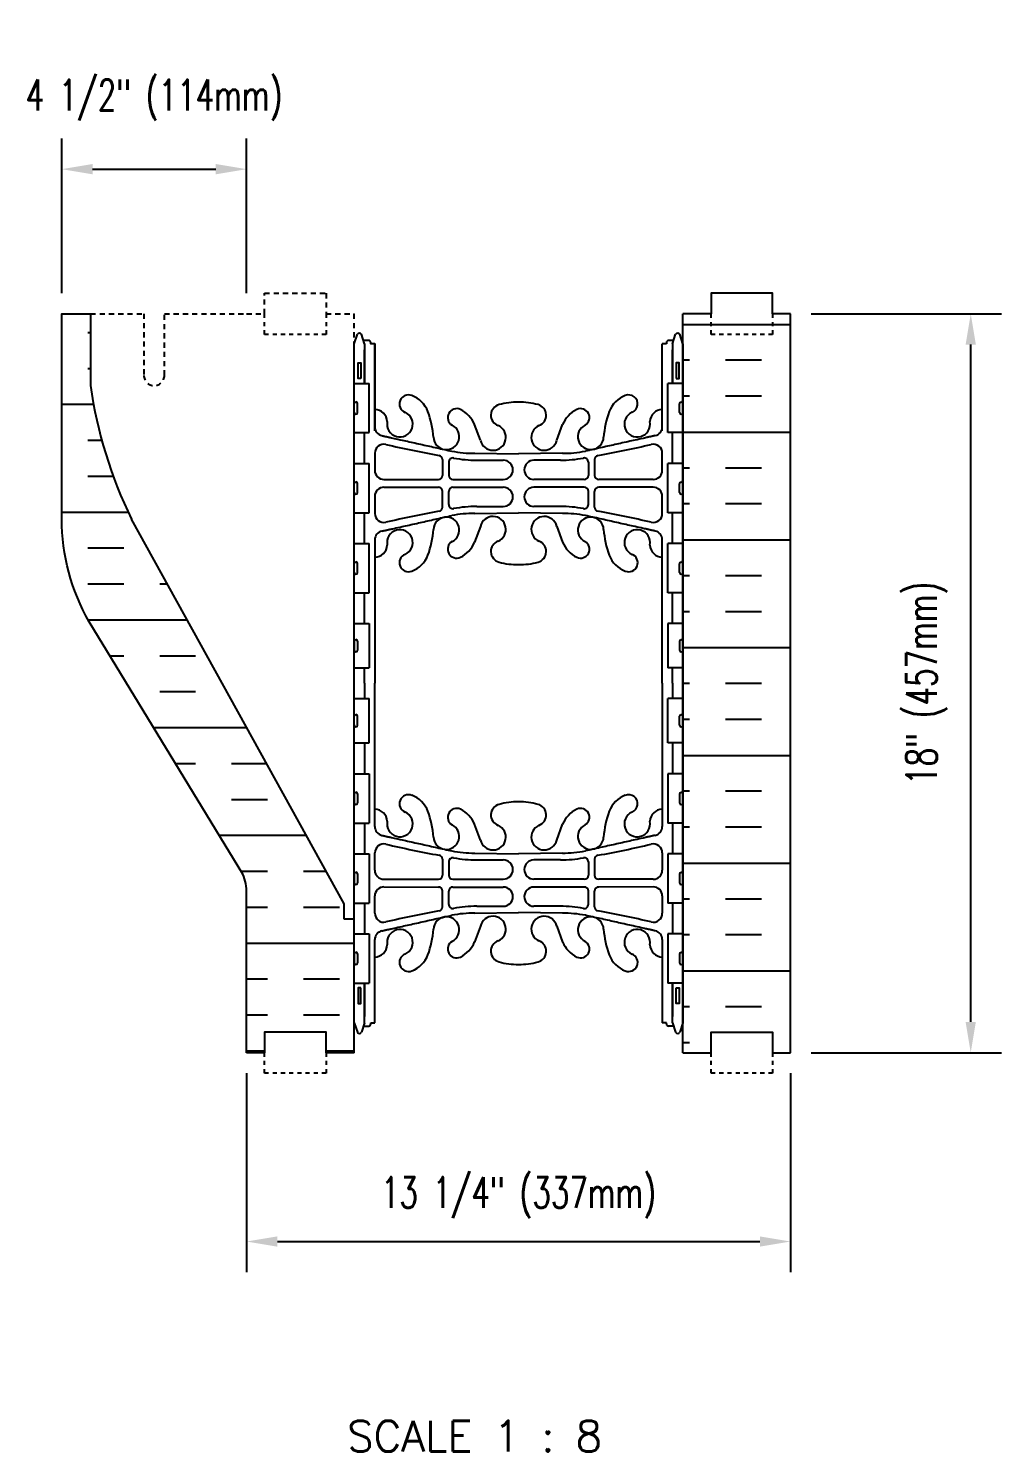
# Model space of a CAD drawing. Header units: inches. Extents: x 201 to 320, y 92 to 194.
# Drawn here: x 200.52 to 224.21, y 122.7 to 157.37 of the extents above; entities that cross this region are included whole.
import ezdxf

# ---------------------------------------------------------------- set-up
doc = ezdxf.new("R2010")
doc.units = ezdxf.units.IN
doc.header["$MEASUREMENT"] = 0
doc.linetypes.add('DASHED2', pattern=[0.375, 0.25, -0.125])
doc.linetypes.add('HIDDEN2', pattern=[0.1875, 0.125, -0.0625])
for name, color, linetype in [('HATCH', 12, 'Continuous'), ('Hidden2', 12, 'HIDDEN2'), ('line25', 2, 'Continuous'), ('LINE50', 5, 'Continuous'), ('LINE9', 9, 'Continuous'), ('TEXT', 4, 'Continuous'), ('Web_Edge', 9, 'Continuous')]:
    doc.layers.add(name, color=color, linetype=linetype)
doc.styles.add('DIM', font='romans.shx', dxfattribs={"width": 0.7})
doc.styles.add('ROMANS', font='romans.shx', dxfattribs={"height": 0.75})
doc.dimstyles.new('ext_8', dxfattribs={"dimscale": 8, "dimtxt": 0.09375, "dimasz": 0.09375, "dimexe": 0.09375, "dimexo": 0.0625, "dimgap": 0.0625, "dimtad": 1, "dimdec": 1, "dimzin": 3, "dimdsep": 46, "dimlunit": 4, "dimtxsty": 'DIM', "dimcen": 0.09, "dimdle": 0.09375, "dimclrt": 4, "dimadec": 0, "dimazin": 0, "dimtfac": 1, "dimtdec": 1, "dimtmove": 2, "dimatfit": 3, "dimfxl": 0, "dimfrac": 2, "dimtolj": 1, "dimtzin": 0, "dimarcsym": 0})

# ---------------------------------------------------------------- blocks, each defined once
blk = doc.blocks.new('*D21')
at = {"layer": 'Defpoints', "color": 0}
for p in [(205.828, 153.939), (201.328, 150.415), (205.828, 150.415)]:
    blk.add_point(p, dxfattribs=at)
at = {"layer": 'TEXT', "color": 0, "lineweight": -2}
for p, q in [((201.328, 150.915), (201.328, 154.689)), ((205.828, 150.915), (205.828, 154.689)), ((202.078, 153.939), (205.078, 153.939))]:
    blk.add_line(p, q, dxfattribs=at)
at = {"layer": 'TEXT', "color": 0}
for points in [[(202.078, 154.064), (202.078, 153.814), (201.328, 153.939)], [(205.078, 154.064), (205.078, 153.814), (205.828, 153.939)]]:
    blk.add_solid(points, dxfattribs=at)
at = {"layer": 'TEXT', "color": 4, "insert": (203.578, 155.622), "char_height": 0.75, "attachment_point": 5, "style": 'DIM'}
blk.add_mtext('\\A1;4 1/2" (114mm)', dxfattribs=at)
blk = doc.blocks.new('*D22')
at = {"layer": 'Defpoints', "color": 0}
for p in [(219.078, 150.415), (223.464, 150.415), (219.078, 132.415)]:
    blk.add_point(p, dxfattribs=at)
at = {"layer": 'TEXT', "color": 0, "lineweight": -2}
for p, q in [((219.578, 150.415), (224.214, 150.415)), ((223.464, 133.165), (223.464, 149.665)), ((219.578, 132.415), (224.214, 132.415))]:
    blk.add_line(p, q, dxfattribs=at)
at = {"layer": 'TEXT', "color": 0}
for points in [[(223.339, 149.665), (223.589, 149.665), (223.464, 150.415)], [(223.339, 133.165), (223.589, 133.165), (223.464, 132.415)]]:
    blk.add_solid(points, dxfattribs=at)
at = {"layer": 'TEXT', "color": 4, "insert": (222.392, 141.415), "char_height": 0.75, "attachment_point": 5, "rotation": 90, "style": 'DIM'}
blk.add_mtext('\\A1;18" (457mm)', dxfattribs=at)
blk = doc.blocks.new('*D23')
at = {"layer": 'Defpoints', "color": 0}
for p in [(205.828, 132.415), (219.078, 132.415), (219.078, 127.814)]:
    blk.add_point(p, dxfattribs=at)
at = {"layer": 'TEXT', "color": 0, "lineweight": -2}
for p, q in [((205.828, 131.915), (205.828, 127.064)), ((219.078, 131.915), (219.078, 127.064)), ((206.578, 127.814), (218.328, 127.814))]:
    blk.add_line(p, q, dxfattribs=at)
at = {"layer": 'TEXT', "color": 0}
for points in [[(206.578, 127.939), (206.578, 127.689), (205.828, 127.814)], [(218.328, 127.939), (218.328, 127.689), (219.078, 127.814)]]:
    blk.add_solid(points, dxfattribs=at)
at = {"layer": 'TEXT', "color": 4, "insert": (212.453, 128.885), "char_height": 0.75, "attachment_point": 5, "style": 'DIM'}
blk.add_mtext('\\A1;13 1/4" (337mm)', dxfattribs=at)

msp = doc.modelspace()

# ---------------------------------------------------------------- hatches: boundary and pattern name
at = {"layer": 'HATCH'}
h = msp.add_hatch(dxfattribs=at)
h.set_pattern_fill('INSUL', color=256, scale=7, style=0)
h.set_pattern_definition([(180, (3142.6142, -264.594), (0, 2.625), []), (180, (3142.6142, -263.719), (0, 2.625), [0.875, -0.875]), (180, (3142.6142, -262.844), (0, 2.625), [0.875, -0.875])])
h.paths.add_polyline_path([(219.078, 132.415), (218.64, 132.415), (218.64, 132.915), (217.14, 132.915), (217.14, 132.415), (216.453, 132.415), (216.453, 150.415), (217.14, 150.415), (217.14, 150.915), (218.64, 150.915), (218.64, 150.415), (219.078, 150.415)])
h = msp.add_hatch(dxfattribs=at)
h.set_pattern_fill('INSUL', color=256, scale=7, style=0)
h.set_pattern_definition([(0, (-2794.038, -290.1668), (0, 2.625), []), (0, (-2794.038, -289.2918), (0, 2.625), [0.875, -0.875]), (0, (-2794.038, -288.4168), (0, 2.625), [0.875, -0.875])])
h.paths.add_polyline_path([(203.028, 145.415, -0.079579), (202.028, 148.665), (202.028, 150.415), (201.328, 150.415), (201.328, 145.415, 0.131652), (201.998, 142.915), (205.736, 136.765, -0.10438), (205.828, 136.29), (205.828, 132.415), (206.265, 132.415), (206.265, 132.915), (207.765, 132.915), (207.765, 132.415), (208.453, 132.415), (208.453, 135.665), (208.203, 135.665), (208.203, 136.04)])

# ---------------------------------------------------------------- linework, layer by layer
at = {"layer": 'Hidden2'}
for p, q in [((202.028, 150.415), (203.328, 150.415)), ((203.328, 150.415), (203.328, 148.915)), ((203.828, 148.915), (203.828, 150.415)), ((203.828, 150.415), (205.828, 150.415)), ((208.453, 135.665), (208.453, 150.415))]:
    msp.add_line(p, q, dxfattribs=at)
msp.add_lwpolyline([(205.828, 150.415), (206.265, 150.415), (206.265, 150.915), (207.765, 150.915), (207.765, 150.415), (208.453, 150.415)], dxfattribs=at)
msp.add_arc((203.578, 148.915), 0.25, 180, 0, dxfattribs=at)
at = {"layer": 'line25'}
for p, q in [((202.028, 150.415), (202.028, 148.665)), ((216.453, 132.415), (216.453, 150.415)), ((208.453, 148.72), (208.818, 148.72)), ((208.818, 147.52), (208.818, 148.72)), ((216.453, 148.72), (216.088, 148.72)), ((216.088, 147.52), (216.088, 148.72)), ((208.453, 147.52), (208.818, 147.52)), ((216.453, 147.52), (216.088, 147.52)), ((208.453, 146.77), (208.818, 146.77)), ((208.818, 145.57), (208.818, 146.77)), ((216.453, 146.77), (216.088, 146.77)), ((216.088, 145.57), (216.088, 146.77)), ((208.203, 136.04), (203.028, 145.415)), ((208.453, 145.57), (208.818, 145.57)), ((216.453, 145.57), (216.088, 145.57)), ((208.453, 144.82), (208.818, 144.82)), ((208.818, 143.62), (208.818, 144.82)), ((216.453, 144.82), (216.088, 144.82)), ((216.088, 143.62), (216.088, 144.82)), ((208.453, 143.62), (208.818, 143.62)), ((216.453, 143.62), (216.088, 143.62)), ((208.453, 142.87), (208.818, 142.87)), ((208.818, 142.87), (208.818, 141.79)), ((216.453, 142.87), (216.088, 142.87)), ((216.088, 142.87), (216.088, 141.79)), ((208.453, 141.79), (208.818, 141.79)), ((216.453, 141.79), (216.088, 141.79)), ((208.453, 141.04), (208.818, 141.04)), ((208.818, 139.96), (208.818, 141.04)), ((216.453, 141.04), (216.088, 141.04)), ((216.088, 139.96), (216.088, 141.04)), ((208.453, 139.96), (208.818, 139.96)), ((216.453, 139.96), (216.088, 139.96)), ((208.453, 139.21), (208.818, 139.21)), ((208.818, 139.21), (208.818, 138.01)), ((216.453, 139.21), (216.088, 139.21)), ((216.088, 139.21), (216.088, 138.01)), ((208.453, 138.01), (208.818, 138.01)), ((216.453, 138.01), (216.088, 138.01)), ((208.453, 137.26), (208.818, 137.26)), ((208.818, 137.26), (208.818, 136.06)), ((216.453, 137.26), (216.088, 137.26)), ((216.088, 137.26), (216.088, 136.06)), ((208.203, 135.665), (208.203, 136.04)), ((208.453, 136.06), (208.818, 136.06)), ((216.453, 136.06), (216.088, 136.06)), ((208.453, 135.665), (208.203, 135.665)), ((208.453, 132.415), (208.453, 135.665)), ((208.453, 135.31), (208.818, 135.31)), ((208.818, 135.31), (208.818, 134.11)), ((216.453, 135.31), (216.088, 135.31)), ((216.088, 135.31), (216.088, 134.11)), ((208.453, 134.11), (208.818, 134.11)), ((216.453, 134.11), (216.088, 134.11))]:
    msp.add_line(p, q, dxfattribs=at)
msp.add_arc((212.673, 150.162), 10.75, 188.0028, 206.2026, dxfattribs=at)
at = {"layer": 'LINE50'}
msp.add_line((219.078, 132.415), (219.078, 150.415), dxfattribs=at)
for points in [[(219.078, 150.415), (218.64, 150.415), (218.64, 150.915), (217.14, 150.915), (217.14, 150.415), (216.453, 150.415)], [(208.453, 132.415), (207.765, 132.415), (207.765, 132.915), (206.265, 132.915), (206.265, 132.415), (205.828, 132.415)], [(216.453, 132.415), (217.14, 132.415), (217.14, 132.915), (218.64, 132.915), (218.64, 132.415), (219.078, 132.415)]]:
    msp.add_lwpolyline(points, dxfattribs=at)
msp.add_lwpolyline([(205.828, 132.415), (205.828, 136.29, 0.10438), (205.736, 136.765), (201.998, 142.915, -0.131652), (201.328, 145.415), (201.328, 150.415), (202.028, 150.415)], format="xyb", dxfattribs=at)
at = {"layer": 'LINE9'}
for p, q in [((208.453, 133.144), (208.453, 149.687)), ((216.453, 149.687), (216.453, 133.144)), ((208.453, 148.01), (208.453, 148.23)), ((208.453, 148.175), (208.453, 148.175)), ((208.453, 148.065), (208.453, 148.065)), ((208.493, 148.27), (208.493, 148.27)), ((208.533, 148.01), (208.533, 148.23)), ((216.373, 148.01), (216.373, 148.23)), ((216.413, 148.27), (216.413, 148.27)), ((216.453, 148.01), (216.453, 148.23)), ((216.453, 148.175), (216.453, 148.175)), ((216.453, 148.065), (216.453, 148.065)), ((208.493, 147.97), (208.493, 147.97)), ((216.413, 147.97), (216.413, 147.97)), ((208.493, 146.32), (208.493, 146.32)), ((216.413, 146.32), (216.413, 146.32)), ((208.453, 146.06), (208.453, 146.28)), ((208.453, 146.225), (208.453, 146.225)), ((208.453, 146.115), (208.453, 146.115)), ((208.493, 146.02), (208.493, 146.02)), ((208.533, 146.06), (208.533, 146.28)), ((216.373, 146.06), (216.373, 146.28)), ((216.413, 146.02), (216.413, 146.02)), ((216.453, 146.06), (216.453, 146.28)), ((216.453, 146.225), (216.453, 146.225)), ((216.453, 146.115), (216.453, 146.115)), ((208.453, 144.11), (208.453, 144.33)), ((208.453, 144.275), (208.453, 144.275)), ((208.493, 144.37), (208.493, 144.37)), ((208.533, 144.11), (208.533, 144.33)), ((216.373, 144.11), (216.373, 144.33)), ((216.413, 144.37), (216.413, 144.37)), ((216.453, 144.11), (216.453, 144.33)), ((216.453, 144.275), (216.453, 144.275)), ((208.453, 144.165), (208.453, 144.165)), ((208.493, 144.07), (208.493, 144.07)), ((216.413, 144.07), (216.413, 144.07)), ((216.453, 144.165), (216.453, 144.165)), ((208.453, 142.44), (208.453, 142.22)), ((208.453, 142.385), (208.453, 142.385)), ((208.453, 142.275), (208.453, 142.275)), ((208.493, 142.48), (208.493, 142.48)), ((208.493, 142.18), (208.493, 142.18)), ((208.533, 142.44), (208.533, 142.22)), ((216.373, 142.44), (216.373, 142.22)), ((216.413, 142.48), (216.413, 142.48)), ((216.413, 142.18), (216.413, 142.18)), ((216.453, 142.44), (216.453, 142.22)), ((216.453, 142.385), (216.453, 142.385)), ((216.453, 142.275), (216.453, 142.275)), ((208.453, 140.39), (208.453, 140.61)), ((208.453, 140.555), (208.453, 140.555)), ((208.453, 140.445), (208.453, 140.445)), ((208.493, 140.65), (208.493, 140.65)), ((208.533, 140.39), (208.533, 140.61)), ((216.373, 140.39), (216.373, 140.61)), ((216.413, 140.65), (216.413, 140.65)), ((216.453, 140.39), (216.453, 140.61)), ((216.453, 140.555), (216.453, 140.555)), ((216.453, 140.445), (216.453, 140.445)), ((208.493, 140.35), (208.493, 140.35)), ((216.413, 140.35), (216.413, 140.35)), ((208.453, 138.72), (208.453, 138.5)), ((208.493, 138.76), (208.493, 138.76)), ((208.533, 138.72), (208.533, 138.5)), ((216.373, 138.72), (216.373, 138.5)), ((216.413, 138.76), (216.413, 138.76)), ((216.453, 138.72), (216.453, 138.5)), ((208.453, 138.665), (208.453, 138.665)), ((208.453, 138.555), (208.453, 138.555)), ((208.493, 138.46), (208.493, 138.46)), ((216.413, 138.46), (216.413, 138.46)), ((216.453, 138.665), (216.453, 138.665)), ((216.453, 138.555), (216.453, 138.555)), ((208.453, 136.77), (208.453, 136.55)), ((208.453, 136.715), (208.453, 136.715)), ((208.453, 136.605), (208.453, 136.605)), ((208.533, 136.77), (208.533, 136.55)), ((216.373, 136.77), (216.373, 136.55)), ((216.453, 136.77), (216.453, 136.55)), ((216.453, 136.715), (216.453, 136.715)), ((216.453, 136.605), (216.453, 136.605)), ((208.493, 136.51), (208.493, 136.51)), ((216.413, 136.51), (216.413, 136.51)), ((208.453, 134.82), (208.453, 134.6)), ((208.453, 134.765), (208.453, 134.765)), ((208.453, 134.655), (208.453, 134.655)), ((208.493, 134.86), (208.493, 134.86)), ((208.493, 134.56), (208.493, 134.56)), ((208.533, 134.82), (208.533, 134.6)), ((216.373, 134.82), (216.373, 134.6)), ((216.413, 134.86), (216.413, 134.86)), ((216.413, 134.56), (216.413, 134.56)), ((216.453, 134.82), (216.453, 134.6)), ((216.453, 134.765), (216.453, 134.765)), ((216.453, 134.655), (216.453, 134.655))]:
    msp.add_line(p, q, dxfattribs=at)
at = {"layer": 'LINE9', "linetype": 'DASHED2', "ltscale": 0.15}
for points in [[(207.765, 150.415), (207.765, 150.415), (207.765, 149.915), (206.265, 149.915), (206.265, 150.415), (206.265, 150.415)], [(218.64, 150.415), (218.64, 150.415), (218.64, 149.915), (217.14, 149.915), (217.14, 150.415), (217.14, 150.415)], [(207.765, 132.415), (207.765, 132.415), (207.765, 131.915), (206.265, 131.915), (206.265, 132.415), (206.265, 132.415)], [(218.64, 132.415), (218.64, 132.415), (218.64, 131.915), (217.14, 131.915), (217.14, 132.415), (217.14, 132.415)]]:
    msp.add_lwpolyline(points, dxfattribs=at)
at = {"layer": 'LINE9'}
for centre, start, end in [((208.493, 148.23), 90, 180), ((208.493, 148.23), 360, 90), ((216.413, 148.23), 90, 180), ((216.413, 148.23), 0, 90), ((208.493, 148.01), 180, 270), ((208.493, 148.01), 270, 0), ((216.413, 148.01), 180, 270), ((216.413, 148.01), 270, 0), ((208.493, 146.28), 90, 180), ((208.493, 146.28), 360, 90), ((216.413, 146.28), 90, 180), ((216.413, 146.28), 0, 90), ((208.493, 146.06), 180, 270), ((208.493, 146.06), 270, 0), ((216.413, 146.06), 180, 270), ((216.413, 146.06), 270, 0), ((208.493, 144.33), 90, 180), ((208.493, 144.33), 360, 90), ((216.413, 144.33), 90, 180), ((216.413, 144.33), 0, 90), ((208.493, 144.11), 180, 270), ((208.493, 144.11), 270, 0), ((216.413, 144.11), 180, 270), ((216.413, 144.11), 270, 0), ((208.493, 142.44), 90, 180), ((208.493, 142.22), 180, 270), ((208.493, 142.44), 0, 90), ((208.493, 142.22), 270, 0), ((216.413, 142.44), 90, 180), ((216.413, 142.22), 180, 270), ((216.413, 142.44), 360, 90), ((216.413, 142.22), 270, 0), ((208.493, 140.61), 90, 180), ((208.493, 140.61), 360, 90), ((216.413, 140.61), 90, 180), ((216.413, 140.61), 0, 90), ((208.493, 140.39), 180, 270), ((208.493, 140.39), 270, 0), ((216.413, 140.39), 180, 270), ((216.413, 140.39), 270, 0), ((208.493, 138.72), 90, 180), ((208.493, 138.72), 0, 90), ((216.413, 138.72), 90, 180), ((216.413, 138.72), 360, 90), ((208.493, 138.5), 180, 270), ((208.493, 138.5), 270, 0), ((216.413, 138.5), 180, 270), ((216.413, 138.5), 270, 0), ((208.493, 136.77), 90, 180), ((208.493, 136.77), 0, 90), ((216.413, 136.77), 90, 180), ((216.413, 136.77), 360, 90), ((208.493, 136.55), 180, 270), ((208.493, 136.55), 270, 0), ((216.413, 136.55), 180, 270), ((216.413, 136.55), 270, 0), ((208.493, 134.82), 90, 180), ((208.493, 134.6), 180, 270), ((208.493, 134.82), 0, 90), ((208.493, 134.6), 270, 0), ((216.413, 134.82), 90, 180), ((216.413, 134.6), 180, 270), ((216.413, 134.82), 360, 90), ((216.413, 134.6), 270, 0)]:
    msp.add_arc(centre, 0.04, start, end, dxfattribs=at)
at = {"layer": 'Web_Edge'}
for p, q in [((208.453, 149.687), (208.528, 149.917)), ((208.703, 149.687), (208.628, 149.917)), ((216.203, 149.687), (216.278, 149.917)), ((216.453, 149.687), (216.378, 149.917)), ((208.703, 149.687), (208.703, 148.72)), ((208.853, 149.717), (208.853, 149.717)), ((208.953, 149.687), (208.953, 147.662)), ((215.953, 147.565), (215.953, 149.687)), ((216.053, 149.687), (215.953, 149.687)), ((215.953, 147.662), (215.953, 149.687)), ((216.053, 149.717), (216.053, 149.717)), ((216.053, 149.717), (216.053, 149.687)), ((216.229, 149.767), (216.103, 149.767)), ((216.203, 149.687), (216.203, 148.72)), ((211.524, 147.333), (211.381, 147.72)), ((213.381, 147.333), (213.524, 147.72)), ((208.953, 147.019), (208.953, 146.598)), ((211.386, 147.017), (212.453, 147.001)), ((213.519, 147.017), (212.453, 147.001)), ((215.953, 146.598), (215.953, 147.019)), ((210.601, 146.865), (210.601, 146.48)), ((210.753, 146.803), (210.753, 146.48)), ((211.433, 146.849), (212.08, 146.849)), ((213.472, 146.849), (212.825, 146.849)), ((214.152, 146.803), (214.152, 146.48)), ((214.305, 146.865), (214.305, 146.48)), ((209.172, 146.379), (210.501, 146.38)), ((210.853, 146.38), (212.08, 146.38)), ((214.052, 146.38), (212.825, 146.38)), ((215.734, 146.379), (214.405, 146.38)), ((208.953, 145.972), (208.953, 145.551)), ((209.172, 146.19), (210.501, 146.19)), ((210.601, 145.705), (210.601, 146.09)), ((210.753, 145.767), (210.753, 146.09)), ((210.853, 146.19), (212.08, 146.19)), ((214.052, 146.19), (212.825, 146.19)), ((214.152, 145.767), (214.152, 146.09)), ((214.305, 145.705), (214.305, 146.09)), ((215.734, 146.19), (214.405, 146.19)), ((215.953, 145.551), (215.953, 145.972)), ((211.433, 145.721), (212.08, 145.721)), ((213.472, 145.721), (212.825, 145.721)), ((211.386, 145.553), (212.453, 145.569)), ((213.519, 145.553), (212.453, 145.569)), ((211.524, 145.237), (211.381, 144.85)), ((213.381, 145.237), (213.524, 144.85)), ((208.953, 144.908), (208.953, 141.415)), ((215.953, 141.415), (215.953, 144.908)), ((208.953, 137.923), (208.953, 141.415)), ((215.953, 141.415), (215.953, 137.923)), ((211.524, 137.594), (211.381, 137.981)), ((213.381, 137.594), (213.524, 137.981)), ((208.953, 136.859), (208.953, 137.28)), ((210.601, 137.126), (210.601, 136.741)), ((210.753, 137.064), (210.753, 136.741)), ((211.386, 137.278), (212.453, 137.262)), ((211.433, 137.11), (212.08, 137.11)), ((213.519, 137.278), (212.453, 137.262)), ((213.472, 137.11), (212.825, 137.11)), ((214.152, 137.064), (214.152, 136.741)), ((214.305, 137.126), (214.305, 136.741)), ((215.953, 137.28), (215.953, 136.859)), ((209.172, 136.64), (210.501, 136.641)), ((210.853, 136.641), (212.08, 136.641)), ((214.052, 136.641), (212.825, 136.641)), ((215.734, 136.64), (214.405, 136.641)), ((209.172, 136.452), (210.501, 136.451)), ((210.601, 135.966), (210.601, 136.351)), ((210.753, 136.028), (210.753, 136.351)), ((210.853, 136.451), (212.08, 136.451)), ((214.052, 136.451), (212.825, 136.451)), ((214.152, 136.028), (214.152, 136.351)), ((214.305, 135.966), (214.305, 136.351)), ((215.734, 136.452), (214.405, 136.451)), ((208.953, 135.812), (208.953, 136.233)), ((211.433, 135.982), (212.08, 135.982)), ((213.472, 135.982), (212.825, 135.982)), ((215.953, 136.233), (215.953, 135.812)), ((211.386, 135.814), (212.453, 135.83)), ((213.519, 135.814), (212.453, 135.83)), ((211.524, 135.498), (211.381, 135.111)), ((213.381, 135.498), (213.524, 135.111)), ((208.953, 133.144), (208.953, 135.169)), ((215.953, 135.169), (215.953, 133.144)), ((208.703, 133.144), (208.703, 134.11)), ((216.203, 133.144), (216.203, 134.11)), ((208.453, 133.144), (208.528, 132.914)), ((208.703, 133.144), (208.628, 132.914)), ((208.853, 133.144), (208.953, 133.144)), ((208.853, 133.114), (208.853, 133.144)), ((216.053, 133.144), (215.953, 133.144)), ((216.053, 133.114), (216.053, 133.144)), ((216.203, 133.144), (216.278, 132.914)), ((216.453, 133.144), (216.378, 132.914)), ((208.677, 133.064), (208.803, 133.064)), ((208.853, 133.114), (208.853, 133.114)), ((216.053, 133.114), (216.053, 133.114)), ((216.229, 133.064), (216.103, 133.064))]:
    msp.add_line(p, q, dxfattribs=at)
msp.add_lwpolyline([(208.953, 147.565), (208.953, 149.687), (208.853, 149.687), (208.853, 149.717, 0.414214), (208.803, 149.767), (208.677, 149.767)], format="xyb", dxfattribs=at)
for points in [[(208.703, 148.72), (208.703, 149.537)], [(216.203, 148.72), (216.203, 149.537)], [(208.703, 146.77), (208.703, 147.52)], [(216.203, 146.77), (216.203, 147.52)], [(208.703, 144.82), (208.703, 145.57)], [(216.203, 144.82), (216.203, 145.57)], [(208.703, 142.87), (208.703, 143.62)], [(216.203, 142.87), (216.203, 143.62)], [(208.703, 141.415), (208.703, 141.79)], [(216.203, 141.415), (216.203, 141.79)], [(208.703, 141.415), (208.703, 141.04)], [(216.203, 141.415), (216.203, 141.04)], [(208.703, 139.96), (208.703, 139.21)], [(216.203, 139.96), (216.203, 139.21)], [(208.703, 138.01), (208.703, 137.26)], [(216.203, 138.01), (216.203, 137.26)], [(208.703, 136.06), (208.703, 135.31)], [(216.203, 136.06), (216.203, 135.31)], [(208.703, 134.11), (208.703, 133.294)], [(216.203, 134.11), (216.203, 133.294)]]:
    msp.add_lwpolyline(points, dxfattribs=at)
for points in [[(208.613, 148.837), (208.543, 148.837), (208.543, 149.217), (208.613, 149.217)], [(216.293, 148.837), (216.363, 148.837), (216.363, 149.217), (216.293, 149.217)], [(208.613, 133.994), (208.543, 133.994), (208.543, 133.614), (208.613, 133.614)], [(216.293, 133.994), (216.363, 133.994), (216.363, 133.614), (216.293, 133.614)]]:
    msp.add_lwpolyline(points, close=True, dxfattribs=at)
for centre, radius, start, end in [((208.578, 149.89), 0.0567, 28.0725, 151.9275), ((216.328, 149.89), 0.0567, 28.0725, 151.9275), ((216.103, 149.717), 0.05, 90, 180), ((209.771, 148.219), 0.22, 68.1963, 248.1963), ((209.614, 147.79), 0.677, 21.1239, 69.3197), ((215.291, 147.79), 0.677, 110.6803, 158.8761), ((215.134, 148.219), 0.22, 291.8037, 111.8037), ((208.943, 147.773), 0.313, 3.1389, 88.2782), ((210.945, 147.888), 0.217, 65.5264, 238.537), ((210.695, 147.418), 0.75, 23.6938, 62.9705), ((212.047, 147.944), 0.268, 104.7892, 250.0338), ((212.441, 146.511), 1.754, 89.6229, 105.2918), ((212.464, 146.511), 1.754, 74.7082, 90.3771), ((212.858, 147.944), 0.268, 289.9662, 75.2108), ((214.211, 147.418), 0.75, 117.0295, 156.3062), ((213.96, 147.888), 0.217, 301.463, 114.4736), ((215.962, 147.773), 0.313, 91.7218, 176.8611), ((209.563, 147.728), 0.314, 168.5886, 66.1916), ((208.023, 147.225), 2.365, 4.3895, 20.0015), ((210.694, 147.421), 0.314, 182.7357, 63.9348), ((211.829, 147.405), 0.314, 193.4146, 66.1916), ((213.076, 147.405), 0.314, 113.8084, 346.5854), ((214.211, 147.421), 0.314, 116.0652, 357.2643), ((216.882, 147.225), 2.365, 159.9985, 175.6105), ((215.342, 147.728), 0.314, 113.8084, 11.4114), ((209.171, 147.662), 0.219, 180, 257.4322), ((215.734, 147.662), 0.219, 282.5678, 0), ((209.171, 147.019), 0.219, 76.9461, 180), ((215.602, 174.755), 28.253, 256.9461, 259.6343), ((211.381, 150.001), 2.984, 259.2546, 270.0995), ((213.524, 150.001), 2.984, 269.9005, 280.7454), ((209.303, 174.755), 28.253, 280.3657, 283.0539), ((215.734, 147.019), 0.219, 0, 103.0539), ((210.501, 146.865), 0.1, 360, 79.6343), ((210.853, 146.803), 0.1, 79.2546, 180), ((211.428, 149.833), 2.984, 259.2546, 270.0995), ((212.08, 146.614), 0.234, 270, 90), ((212.825, 146.614), 0.234, 90, 270), ((213.477, 149.833), 2.984, 269.9005, 280.7454), ((214.052, 146.803), 0.1, 0, 100.7454), ((214.405, 146.865), 0.1, 100.3657, 180), ((209.171, 146.598), 0.219, 180, 270.0388), ((210.501, 146.48), 0.1, 270.0388, 360), ((210.853, 146.48), 0.1, 180, 270), ((214.052, 146.48), 0.1, 270, 0), ((214.405, 146.48), 0.1, 180, 269.9612), ((215.734, 146.598), 0.219, 269.9612, 0), ((209.171, 145.972), 0.219, 89.9612, 180), ((210.501, 146.09), 0.1, 0, 89.9612), ((210.853, 146.09), 0.1, 90, 180), ((212.08, 145.955), 0.234, 270, 90), ((212.825, 145.955), 0.234, 90, 270), ((214.052, 146.09), 0.1, 0, 90), ((214.405, 146.09), 0.1, 90.0388, 180), ((215.734, 145.972), 0.219, 0, 90.0388), ((210.501, 145.705), 0.1, 280.3657, 0), ((210.853, 145.767), 0.1, 180, 280.7454), ((211.428, 142.737), 2.984, 89.9005, 100.7454), ((213.477, 142.737), 2.984, 79.2546, 90.0995), ((214.052, 145.767), 0.1, 259.2546, 0), ((214.405, 145.705), 0.1, 180, 259.6343), ((209.171, 145.551), 0.219, 180, 283.0539), ((215.602, 117.814), 28.253, 100.3657, 103.0539), ((210.694, 145.148), 0.314, 296.0652, 177.2643), ((211.381, 142.569), 2.984, 89.9005, 100.7454), ((211.829, 145.164), 0.314, 293.8084, 166.5854), ((213.076, 145.164), 0.314, 13.4146, 246.1916), ((213.524, 142.569), 2.984, 79.2546, 90.0995), ((214.211, 145.148), 0.314, 2.7357, 243.9348), ((209.303, 117.814), 28.253, 76.9461, 79.6343), ((215.734, 145.551), 0.219, 256.9461, 0), ((209.171, 144.908), 0.219, 102.5678, 180), ((209.563, 144.842), 0.314, 293.8084, 191.4114), ((208.023, 145.344), 2.365, 339.9985, 355.6105), ((216.882, 145.344), 2.365, 184.3895, 200.0015), ((215.342, 144.842), 0.314, 348.5886, 246.1916), ((215.734, 144.908), 0.219, 0, 77.4322), ((208.943, 144.797), 0.313, 271.7218, 356.8611), ((210.945, 144.681), 0.217, 121.463, 294.4736), ((210.695, 145.151), 0.75, 297.0295, 336.3062), ((212.047, 144.625), 0.268, 109.9662, 255.2108), ((212.858, 144.625), 0.268, 284.7892, 70.0338), ((214.211, 145.151), 0.75, 203.6938, 242.9705), ((213.96, 144.681), 0.217, 245.5264, 58.537), ((215.962, 144.797), 0.313, 183.1389, 268.2782), ((209.771, 144.351), 0.22, 111.8037, 291.8037), ((209.614, 144.779), 0.677, 290.6803, 338.8761), ((212.441, 146.058), 1.754, 254.7082, 270.3771), ((212.464, 146.058), 1.754, 269.6229, 285.2918), ((215.291, 144.779), 0.677, 201.1239, 249.3197), ((215.134, 144.351), 0.22, 248.1963, 68.1963), ((209.771, 138.48), 0.22, 68.1963, 248.1963), ((209.614, 138.052), 0.677, 21.1239, 69.3197), ((215.291, 138.052), 0.677, 110.6803, 158.8761), ((215.134, 138.48), 0.22, 291.8037, 111.8037), ((208.943, 138.034), 0.313, 3.1389, 88.2782), ((210.945, 138.15), 0.217, 65.5264, 238.537), ((210.695, 137.679), 0.75, 23.6938, 62.9705), ((212.047, 138.205), 0.268, 104.7892, 250.0338), ((212.441, 136.773), 1.754, 89.6229, 105.2918), ((212.464, 136.773), 1.754, 74.7082, 90.3771), ((212.858, 138.205), 0.268, 289.9662, 75.2108), ((214.211, 137.679), 0.75, 117.0295, 156.3062), ((213.96, 138.15), 0.217, 301.463, 114.4736), ((215.962, 138.034), 0.313, 91.7218, 176.8611), ((209.563, 137.989), 0.314, 168.5886, 66.1916), ((208.023, 137.487), 2.365, 4.3895, 20.0015), ((216.882, 137.487), 2.365, 159.9985, 175.6105), ((215.342, 137.989), 0.314, 113.8084, 11.4114), ((209.171, 137.923), 0.219, 180, 257.4322), ((210.694, 137.682), 0.314, 182.7357, 63.9348), ((211.829, 137.667), 0.314, 193.4146, 66.1916), ((213.076, 137.667), 0.314, 113.8084, 346.5854), ((214.211, 137.682), 0.314, 116.0652, 357.2643), ((215.734, 137.923), 0.219, 282.5678, 360), ((209.171, 137.28), 0.219, 76.9461, 180), ((215.602, 165.016), 28.253, 256.9461, 259.6343), ((211.381, 140.262), 2.984, 259.2546, 270.0995), ((213.524, 140.262), 2.984, 269.9005, 280.7454), ((209.303, 165.016), 28.253, 280.3657, 283.0539), ((215.734, 137.28), 0.219, 360, 103.0539), ((210.501, 137.126), 0.1, 360, 79.6343), ((210.853, 137.064), 0.1, 79.2546, 180), ((211.428, 140.094), 2.984, 259.2546, 270.0995), ((212.08, 136.876), 0.234, 270, 90), ((212.825, 136.876), 0.234, 90, 270), ((213.477, 140.094), 2.984, 269.9005, 280.7454), ((214.052, 137.064), 0.1, 0, 100.7454), ((214.405, 137.126), 0.1, 100.3657, 180), ((209.171, 136.859), 0.219, 180, 270.0388), ((210.501, 136.741), 0.1, 270.0388, 360), ((210.853, 136.741), 0.1, 180, 270), ((214.052, 136.741), 0.1, 270, 0), ((214.405, 136.741), 0.1, 180, 269.9612), ((215.734, 136.859), 0.219, 269.9612, 360), ((209.171, 136.233), 0.219, 89.9612, 180), ((210.501, 136.351), 0.1, 0, 89.9612), ((210.853, 136.351), 0.1, 90, 180), ((212.08, 136.216), 0.234, 270, 90), ((212.825, 136.216), 0.234, 90, 270), ((214.052, 136.351), 0.1, 0, 90), ((214.405, 136.351), 0.1, 90.0388, 180), ((215.734, 136.233), 0.219, 360, 90.0388), ((210.501, 135.966), 0.1, 280.3657, 0), ((210.853, 136.028), 0.1, 180, 280.7454), ((211.428, 132.998), 2.984, 89.9005, 100.7454), ((213.477, 132.998), 2.984, 79.2546, 90.0995), ((214.052, 136.028), 0.1, 259.2546, 0), ((214.405, 135.966), 0.1, 180, 259.6343), ((209.171, 135.812), 0.219, 180, 283.0539), ((215.602, 108.076), 28.253, 100.3657, 103.0539), ((210.694, 135.41), 0.314, 296.0652, 177.2643), ((211.381, 132.83), 2.984, 89.9005, 100.7454), ((211.829, 135.425), 0.314, 293.8084, 166.5854), ((213.076, 135.425), 0.314, 13.4146, 246.1916), ((213.524, 132.83), 2.984, 79.2546, 90.0995), ((214.211, 135.41), 0.314, 2.7357, 243.9348), ((209.303, 108.076), 28.253, 76.9461, 79.6343), ((215.734, 135.812), 0.219, 256.9461, 360), ((209.171, 135.169), 0.219, 102.5678, 180), ((209.563, 135.103), 0.314, 293.8084, 191.4114), ((208.023, 135.605), 2.365, 339.9985, 355.6105), ((216.882, 135.605), 2.365, 184.3895, 200.0015), ((215.342, 135.103), 0.314, 348.5886, 246.1916), ((215.734, 135.169), 0.219, 360, 77.4322), ((208.943, 135.058), 0.313, 271.7218, 356.8611), ((210.945, 134.942), 0.217, 121.463, 294.4736), ((210.695, 135.413), 0.75, 297.0295, 336.3062), ((212.047, 134.887), 0.268, 109.9662, 255.2108), ((212.858, 134.887), 0.268, 284.7892, 70.0338), ((214.211, 135.413), 0.75, 203.6938, 242.9705), ((213.96, 134.942), 0.217, 245.5264, 58.537), ((215.962, 135.058), 0.313, 183.1389, 268.2782), ((209.771, 134.612), 0.22, 111.8037, 291.8037), ((209.614, 135.04), 0.677, 290.6803, 338.8761), ((212.441, 136.319), 1.754, 254.7082, 270.3771), ((212.464, 136.319), 1.754, 269.6229, 285.2918), ((215.291, 135.04), 0.677, 201.1239, 249.3197), ((215.134, 134.612), 0.22, 248.1963, 68.1963), ((208.578, 132.941), 0.0567, 208.0725, 331.9275), ((208.803, 133.114), 0.05, 270, 0), ((216.103, 133.114), 0.05, 180, 270), ((216.328, 132.941), 0.0567, 208.0725, 331.9275)]:
    msp.add_arc(centre, radius, start, end, dxfattribs=at)
for points in [[(209.124, 147.448), (209.387, 147.389), (210.825, 147.069)], [(215.782, 147.448), (215.518, 147.389), (214.081, 147.069)], [(209.124, 145.122), (209.387, 145.18), (210.825, 145.501)], [(215.782, 145.122), (215.518, 145.18), (214.081, 145.501)], [(209.124, 137.709), (209.387, 137.651), (210.825, 137.33)], [(215.782, 137.709), (215.518, 137.651), (214.081, 137.33)], [(209.124, 135.383), (209.387, 135.441), (210.825, 135.762)], [(215.782, 135.383), (215.518, 135.441), (214.081, 135.762)]]:
    msp.add_open_spline(points, degree=1, knots=[-0.183148, -0.183148, 0, 1, 1], dxfattribs=at)

# ---------------------------------------------------------------- texts
at = {"layer": 'TEXT', "insert": (208.28, 123.448), "char_height": 0.75, "width": 12.7421, "attachment_point": 1, "style": 'ROMANS'}
msp.add_mtext('\\A1;SCALE 1 : 8', dxfattribs=at)

# ---------------------------------------------------------------- dimensions: what is measured, and where the dimension line sits
at = {"layer": 'TEXT'}
dim = msp.add_linear_dim(base=(205.828, 153.939), p1=(201.328, 150.415), p2=(205.828, 150.415), text='4 1/2" (114mm)', dimstyle='ext_8', dxfattribs=at)
dim.commit()
dim.dimension.update_dxf_attribs({"geometry": '*D21', "text_midpoint": (203.578, 155.622), "dimtype": 160})
dim = msp.add_linear_dim(base=(223.464, 150.415), p1=(219.078, 132.415), p2=(219.078, 150.415), angle=90, text='18" (457mm)', dimstyle='ext_8', dxfattribs=at)
dim.commit()
dim.dimension.update_dxf_attribs({"geometry": '*D22', "text_midpoint": (222.392, 141.415)})
dim = msp.add_linear_dim(base=(219.078, 127.814), p1=(205.828, 132.415), p2=(219.078, 132.415), text='13 1/4" (337mm)', dimstyle='ext_8', dxfattribs=at)
dim.commit()
dim.dimension.update_dxf_attribs({"geometry": '*D23', "text_midpoint": (212.453, 128.885)})

doc.saveas('drawing.dxf')
